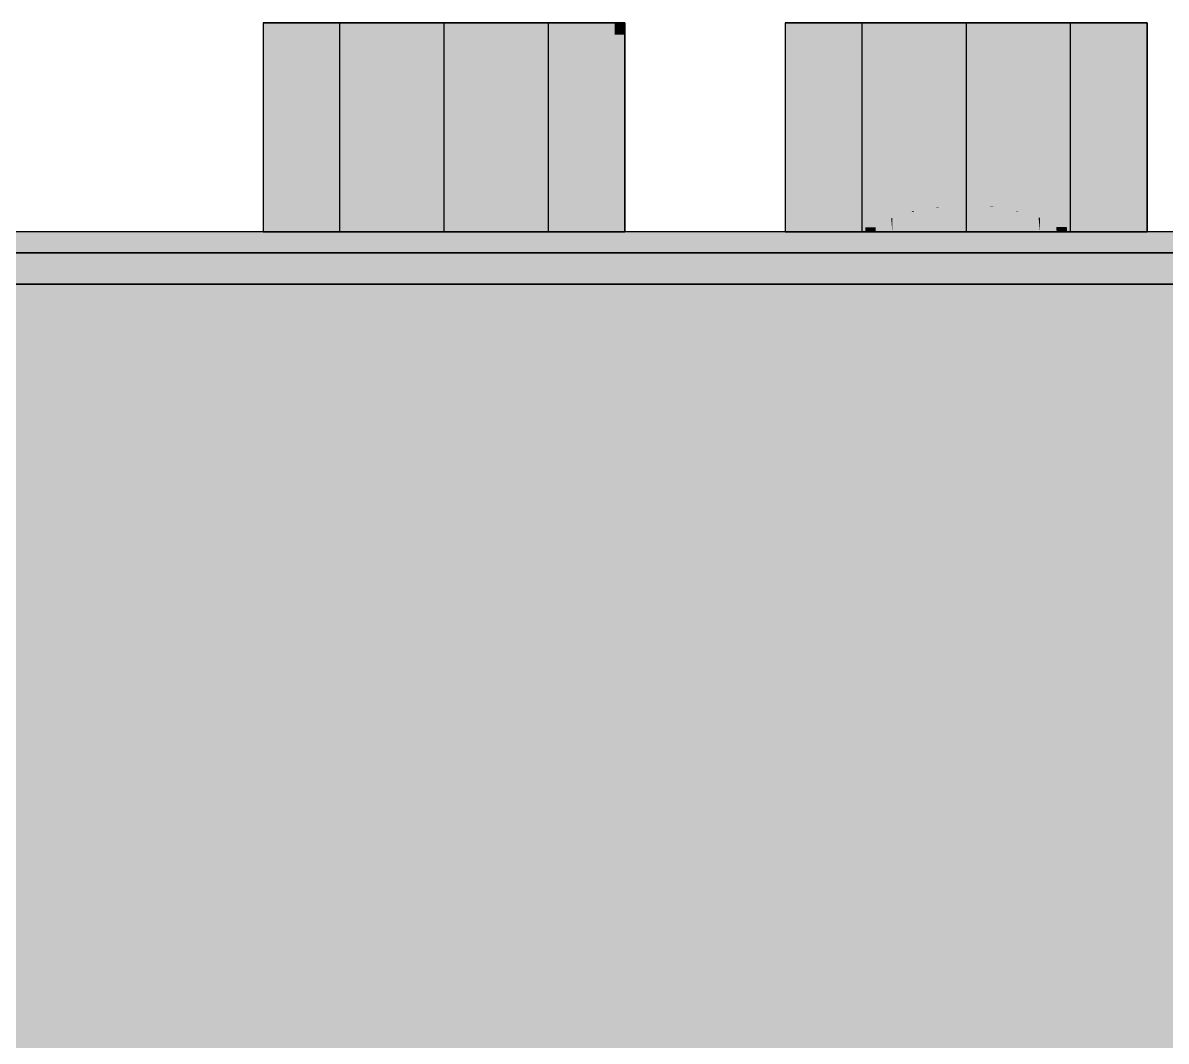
# Model space of a CAD drawing. Extents: x 0 to 756, y -25 to 420.
# Drawn here: x 345.853 to 348.042, y 312.283 to 314.233 of the extents above; entities that cross this region are included whole.
import ezdxf

# ---------------------------------------------------------------- set-up
doc = ezdxf.new("R2010")
doc.units = 0
doc.layers.get('0').update_dxf_attribs({"lineweight": 25})
doc.layers.add('0-Shading', color=7, linetype='Continuous', lineweight=25)
doc.layers.add('L_Schalldaempfer', color=7, linetype='Continuous', lineweight=35, true_color=0xababab)

# ---------------------------------------------------------------- blocks, each defined once
blk = doc.blocks.new('Shading-A0T78ONBOY', base_point=(329.6628, 313.8124))
at = {"layer": '0-Shading', "color": 7, "true_color": 0xededed}
for points in [[(346.3525, 313.8785), (346.313, 313.8785), (346.3525, 314.2329)], [(346.313, 313.8785), (346.3525, 314.2329), (346.313, 314.2329)], [(346.313, 313.9486), (346.5592, 313.9486), (346.313, 314.2329)], [(346.5592, 313.9486), (346.5592, 314.2329), (346.313, 314.2329)], [(346.3525, 313.8785), (346.6594, 313.8785), (346.6594, 314.2329)], [(346.3525, 313.8785), (346.6594, 314.2329), (346.3525, 314.2329)], [(346.6594, 313.9486), (346.5592, 313.9486), (346.6594, 314.2329)], [(346.5592, 313.9486), (346.6594, 314.2329), (346.5592, 314.2329)], [(346.9862, 314.2103), (346.6594, 314.2103), (346.9862, 314.2329)], [(346.6594, 314.2103), (346.9862, 314.2329), (346.6594, 314.2329)], [(346.7224, 314.1602), (346.7224, 314.2329), (346.6594, 314.2329)], [(346.6594, 314.1602), (346.7224, 314.1602), (346.6594, 314.2329)], [(347.0058, 314.1602), (346.7224, 314.1602), (347.0058, 314.2329)], [(346.7224, 314.1602), (347.0058, 314.2329), (346.7224, 314.2329)], [(346.9862, 314.2103), (347.0058, 314.2103), (347.0058, 314.2329)], [(346.9862, 314.2103), (347.0058, 314.2329), (346.9862, 314.2329)], [(347.3679, 313.8964), (347.313, 313.8964), (347.6594, 314.2329)], [(347.313, 313.8964), (347.6594, 314.2329), (347.313, 314.2329)], [(347.313, 314.1587), (347.3773, 314.1587), (347.313, 314.2329)], [(347.3773, 314.1587), (347.3773, 314.2329), (347.313, 314.2329)], [(347.6594, 314.1587), (347.3773, 314.1587), (347.6594, 314.2329)], [(347.3773, 314.1587), (347.6594, 314.2329), (347.3773, 314.2329)], [(347.6594, 313.9661), (347.4283, 313.9661), (347.6594, 314.2329)], [(347.7747, 313.9661), (347.6594, 313.9661), (348.0058, 314.2329)], [(347.6594, 313.9661), (348.0058, 314.2329), (347.6594, 314.2329)], [(348.0058, 313.8329), (348.0058, 314.2329), (347.6594, 314.2329)], [(347.6594, 313.8329), (348.0058, 313.8329), (347.6594, 314.2329)], [(348.0058, 313.9432), (347.7549, 313.9432), (348.0058, 314.2329)], [(346.6594, 313.8329), (346.9862, 313.8329), (346.9862, 314.2103)], [(346.6594, 313.8329), (346.9862, 314.2103), (346.6594, 314.2103)], [(346.9862, 313.8329), (347.0058, 313.8329), (346.9862, 314.2103)], [(347.0058, 313.8329), (346.9862, 314.2103), (347.0058, 314.2103)], [(346.6594, 313.8329), (346.7224, 313.8329), (346.6594, 314.1602)], [(346.7224, 313.8329), (346.6594, 314.1602), (346.7224, 314.1602)], [(346.7224, 313.8329), (347.0058, 313.8329), (346.7224, 314.1602)], [(347.0058, 313.8329), (347.0058, 314.1602), (346.7224, 314.1602)], [(347.313, 313.8329), (347.3773, 313.8329), (347.313, 314.1587)], [(347.3773, 313.8329), (347.313, 314.1587), (347.3773, 314.1587)], [(347.6594, 313.8329), (347.6594, 314.1587), (347.3773, 314.1587)], [(347.3773, 313.8329), (347.6594, 313.8329), (347.3773, 314.1587)], [(347.3679, 313.8964), (347.6594, 313.9661), (347.4283, 313.9661)], [(347.5951, 313.9507), (347.6594, 313.9507), (347.6594, 313.9661)], [(347.7549, 313.9432), (347.6594, 313.9432), (347.6594, 313.9661)], [(347.7549, 313.9432), (347.7747, 313.9661), (347.6594, 313.9661)], [(346.313, 313.8329), (346.5592, 313.8329), (346.313, 313.9486)], [(346.5592, 313.8329), (346.313, 313.9486), (346.5592, 313.9486)], [(346.5592, 313.8329), (346.6594, 313.8329), (346.5592, 313.9486)], [(346.6594, 313.8329), (346.6594, 313.9486), (346.5592, 313.9486)], [(347.3679, 313.8964), (347.5951, 313.8964), (347.5951, 313.9507)], [(347.5951, 313.8329), (347.6594, 313.8329), (347.5951, 313.9507)], [(347.6594, 313.8329), (347.5951, 313.9507), (347.6594, 313.9507)], [(347.6594, 313.8329), (347.7549, 313.9432), (347.6594, 313.9432)], [(347.703, 313.8832), (348.0058, 313.8832), (347.7549, 313.9432)], [(348.0058, 313.8832), (348.0058, 313.9432), (347.7549, 313.9432)], [(347.313, 313.8329), (347.5951, 313.8329), (347.3679, 313.8964)], [(347.3565, 313.8832), (347.313, 313.8832), (347.3679, 313.8964)], [(347.313, 313.8832), (347.3679, 313.8964), (347.313, 313.8964)], [(347.5951, 313.8329), (347.3679, 313.8964), (347.5951, 313.8964)], [(346.313, 313.8329), (346.3525, 313.8329), (346.3525, 313.8785)], [(346.313, 313.8329), (346.3525, 313.8785), (346.313, 313.8785)], [(346.3525, 313.8329), (346.6594, 313.8329), (346.3525, 313.8785)], [(346.6594, 313.8329), (346.3525, 313.8785), (346.6594, 313.8785)], [(347.313, 313.8329), (347.3565, 313.8832), (347.313, 313.8832)], [(347.6594, 313.8329), (348.0058, 313.8329), (347.703, 313.8832)], [(348.0058, 313.8329), (347.703, 313.8832), (348.0058, 313.8832)]]:
    blk.add_solid(points, dxfattribs=at)
at = {"layer": '0-Shading', "color": 252, "true_color": 0x909090}
for points in [[(346.4662, 313.8329), (346.4662, 314.2329), (346.4594, 314.2329)], [(346.4594, 313.8329), (346.4662, 313.8329), (346.4594, 314.2329)], [(346.4594, 313.8329), (346.4662, 314.2329), (346.4594, 314.2329)], [(346.4594, 313.8329), (346.4662, 313.8329), (346.4662, 314.2329)], [(346.8526, 313.8329), (346.8594, 313.8329), (346.8526, 314.2329)], [(346.8594, 313.8329), (346.8594, 314.2329), (346.8526, 314.2329)], [(346.8526, 313.8329), (346.8594, 313.8329), (346.8594, 314.2329)], [(346.8526, 313.8329), (346.8594, 314.2329), (346.8526, 314.2329)], [(347.4662, 313.8329), (347.4662, 314.2329), (347.4594, 314.2329)], [(347.4594, 313.8329), (347.4662, 313.8329), (347.4594, 314.2329)], [(347.4594, 313.8329), (347.4662, 314.2329), (347.4594, 314.2329)], [(347.4594, 313.8329), (347.4662, 313.8329), (347.4662, 314.2329)], [(347.8526, 313.8329), (347.8594, 313.8329), (347.8526, 314.2329)], [(347.8594, 313.8329), (347.8594, 314.2329), (347.8526, 314.2329)], [(347.8526, 313.8329), (347.8594, 313.8329), (347.8594, 314.2329)], [(347.8526, 313.8329), (347.8594, 314.2329), (347.8526, 314.2329)], [(352.7394, 313.8327), (338.9833, 313.8327), (352.7394, 313.8329)], [(339.0846, 313.831), (352.7394, 313.8327), (338.9833, 313.8327)], [(352.7394, 313.831), (339.0846, 313.831), (352.7394, 313.8327)], [(352.7394, 313.8295), (352.7394, 313.831), (339.0846, 313.831)]]:
    blk.add_solid(points, dxfattribs=at)
at = {"layer": '0-Shading', "color": 253, "true_color": 0xb0b0b0}
for points in [[(346.4862, 313.8329), (346.4862, 314.2329), (346.4662, 314.2329)], [(346.4662, 313.8329), (346.4862, 313.8329), (346.4662, 314.2329)], [(346.4786, 314.0814), (346.4662, 314.0814), (346.4786, 314.2329)], [(346.4662, 314.0814), (346.4786, 314.2329), (346.4662, 314.2329)], [(346.4786, 314.0814), (346.4862, 314.2329), (346.4786, 314.2329)], [(346.4786, 314.0814), (346.4862, 314.0814), (346.4862, 314.2329)], [(346.8326, 313.8329), (346.8526, 313.8329), (346.8326, 314.2329)], [(346.8526, 313.8329), (346.8526, 314.2329), (346.8326, 314.2329)], [(346.8326, 313.8329), (346.8526, 313.8329), (346.8526, 314.2329)], [(346.8326, 313.8329), (346.8526, 314.2329), (346.8326, 314.2329)], [(347.4858, 313.8418), (347.4862, 314.2329), (347.4662, 314.2329)], [(347.4662, 313.8414), (347.4858, 313.8414), (347.4662, 314.2329)], [(347.4662, 313.8329), (347.4862, 314.2329), (347.4662, 314.2329)], [(347.4662, 313.8329), (347.4862, 313.8329), (347.4862, 314.2329)], [(347.4862, 313.8418), (347.4858, 313.8418), (347.4862, 314.2329)], [(347.8326, 313.8418), (347.8521, 313.8418), (347.8326, 314.2329)], [(347.8526, 313.8329), (347.8526, 314.2329), (347.8326, 314.2329)], [(347.8326, 313.8329), (347.8526, 313.8329), (347.8526, 314.2329)], [(347.8326, 313.8329), (347.8526, 314.2329), (347.8326, 314.2329)], [(346.4662, 313.8329), (346.4786, 314.0814), (346.4662, 314.0814)], [(346.4662, 313.8329), (346.4786, 313.8329), (346.4786, 314.0814)], [(346.4786, 313.8329), (346.4862, 313.8329), (346.4786, 314.0814)], [(346.4862, 313.8329), (346.4786, 314.0814), (346.4862, 314.0814)], [(352.7394, 313.8245), (328.7309, 313.8245), (352.7394, 313.826)], [(328.7309, 313.8245), (352.7394, 313.826), (328.7314, 313.826)], [(352.7394, 313.8195), (352.7394, 313.8245), (328.7309, 313.8245)], [(352.7394, 313.826), (328.7314, 313.826), (352.7394, 313.8295)], [(352.7394, 313.8275), (339.1888, 313.8275), (352.7394, 313.8295)], [(339.2844, 313.8223), (352.7394, 313.8275), (339.1888, 313.8275)], [(352.7394, 313.8223), (339.2844, 313.8223), (352.7394, 313.8275)], [(352.7394, 313.8195), (352.7394, 313.8223), (339.2844, 313.8223)], [(347.4662, 313.8329), (347.4773, 313.8329), (347.4662, 313.8414)], [(347.4773, 313.8329), (347.4662, 313.8414), (347.4858, 313.8414)], [(347.4773, 313.8329), (347.4862, 313.8329), (347.4858, 313.8414)], [(347.4862, 313.8414), (347.4858, 313.8414), (347.4862, 313.8418)], [(347.4858, 313.8414), (347.4862, 313.8418), (347.4858, 313.8418)], [(347.4862, 313.8329), (347.4862, 313.8414), (347.4858, 313.8414)], [(347.8326, 313.8329), (347.8415, 313.8329), (347.8326, 313.8418)], [(347.8415, 313.8329), (347.8526, 313.8329), (347.8326, 313.8418)], [(347.8526, 313.8329), (347.8326, 313.8418), (347.8521, 313.8418)]]:
    blk.add_solid(points, dxfattribs=at)
at = {"layer": '0-Shading', "color": 254, "true_color": 0xcdcdcd}
for points in [[(346.518, 313.8329), (346.518, 314.2329), (346.4862, 314.2329)], [(346.4862, 313.8329), (346.518, 313.8329), (346.4862, 314.2329)], [(346.4862, 313.8329), (346.518, 314.2329), (346.4862, 314.2329)], [(346.4862, 313.8329), (346.518, 313.8329), (346.518, 314.2329)], [(346.8008, 313.9845), (346.8206, 313.9845), (346.8008, 314.2329)], [(346.8206, 313.9845), (346.8206, 314.2329), (346.8008, 314.2329)], [(346.8008, 313.8329), (346.8326, 313.8329), (346.8326, 314.2329)], [(346.8008, 313.8329), (346.8326, 314.2329), (346.8008, 314.2329)], [(346.8326, 313.9845), (346.8206, 313.9845), (346.8326, 314.2329)], [(346.8206, 313.9845), (346.8326, 314.2329), (346.8206, 314.2329)], [(347.5159, 313.859), (347.518, 314.2329), (347.4862, 314.2329)], [(347.516, 313.8579), (347.4862, 313.8579), (347.4862, 314.2329)], [(347.4862, 313.8329), (347.518, 314.2329), (347.4862, 314.2329)], [(347.4862, 313.8329), (347.518, 313.8329), (347.518, 314.2329)], [(347.518, 313.859), (347.5159, 313.859), (347.518, 314.2329)], [(347.8305, 313.859), (347.8008, 313.859), (347.8008, 314.2329)], [(347.8318, 313.8422), (347.8326, 314.2329), (347.8008, 314.2329)], [(347.8008, 313.8329), (347.8326, 313.8329), (347.8326, 314.2329)], [(347.8008, 313.8329), (347.8326, 314.2329), (347.8008, 314.2329)], [(347.8326, 313.8422), (347.8318, 313.8422), (347.8326, 314.2329)], [(346.8008, 313.8329), (346.8206, 313.8329), (346.8008, 313.9845)], [(346.8206, 313.8329), (346.8008, 313.9845), (346.8206, 313.9845)], [(346.8326, 313.8329), (346.8326, 313.9845), (346.8206, 313.9845)], [(346.8206, 313.8329), (346.8326, 313.8329), (346.8206, 313.9845)], [(347.4862, 313.8418), (347.5173, 313.8418), (347.516, 313.8579)], [(347.4862, 313.8418), (347.516, 313.8579), (347.4862, 313.8579)], [(347.516, 313.8579), (347.518, 313.859), (347.5159, 313.859)], [(347.518, 313.8579), (347.516, 313.8579), (347.518, 313.859)], [(347.518, 313.8329), (347.518, 313.8579), (347.516, 313.8579)], [(347.8008, 313.8422), (347.8318, 313.8422), (347.8008, 313.859)], [(347.8318, 313.8422), (347.8305, 313.859), (347.8008, 313.859)], [(347.4862, 313.8329), (347.518, 313.8329), (347.4862, 313.8418)], [(347.518, 313.8329), (347.4862, 313.8418), (347.5173, 313.8418)], [(347.8008, 313.8329), (347.8326, 313.8329), (347.8008, 313.8422)], [(347.8326, 313.8329), (347.8008, 313.8422), (347.8318, 313.8422)], [(347.8326, 313.8418), (347.8319, 313.8418), (347.8318, 313.8422)], [(347.8326, 313.8418), (347.8326, 313.8422), (347.8318, 313.8422)], [(347.8326, 313.8329), (347.8326, 313.8418), (347.8319, 313.8418)], [(352.7394, 313.8166), (328.7289, 313.8166), (352.7394, 313.8195)], [(352.7394, 313.8119), (352.7394, 313.8166), (328.7289, 313.8166)], [(349.9511, 313.8124), (332.777, 313.8124), (340.8116, 313.8142)], [(352.7394, 313.8119), (349.9511, 313.8124), (332.777, 313.8124)], [(352.7394, 313.8119), (334.0247, 313.8119), (332.777, 313.8124)], [(352.7394, 313.8036), (352.7394, 313.8119), (334.0247, 313.8119)], [(352.7394, 313.8179), (339.3469, 313.8179), (352.7394, 313.8195)], [(339.4028, 313.8123), (352.7394, 313.8179), (339.3469, 313.8179)], [(352.7394, 313.8123), (339.4028, 313.8123), (352.7394, 313.8179)], [(352.6475, 313.8119), (339.4064, 313.8119), (339.4028, 313.8123)], [(352.7394, 313.8119), (352.7394, 313.8123), (339.4028, 313.8123)], [(339.4299, 313.8095), (352.6475, 313.8119), (339.4064, 313.8119)], [(352.6727, 313.8095), (339.4299, 313.8095), (352.6475, 313.8119)], [(352.7345, 313.8036), (352.6727, 313.8095), (339.4299, 313.8095)]]:
    blk.add_solid(points, dxfattribs=at)
at = {"layer": '0-Shading', "color": 254, "true_color": 0xe4e4e4}
for points in [[(346.5594, 313.8329), (346.5594, 314.2329), (346.518, 314.2329)], [(346.518, 313.8329), (346.5594, 313.8329), (346.518, 314.2329)], [(346.518, 313.8329), (346.5594, 314.2329), (346.518, 314.2329)], [(346.518, 313.8329), (346.5594, 313.8329), (346.5594, 314.2329)], [(346.7594, 313.8329), (346.8008, 313.8329), (346.7594, 314.2329)], [(346.8008, 313.8329), (346.8008, 314.2329), (346.7594, 314.2329)], [(346.7594, 313.8329), (346.8008, 313.8329), (346.8008, 314.2329)], [(346.7594, 313.8329), (346.8008, 314.2329), (346.7594, 314.2329)], [(347.5553, 313.8721), (347.5594, 314.2329), (347.518, 314.2329)], [(347.5555, 313.8709), (347.518, 313.8709), (347.518, 314.2329)], [(347.518, 313.8329), (347.5594, 314.2329), (347.518, 314.2329)], [(347.518, 313.8329), (347.5594, 313.8329), (347.5594, 314.2329)], [(347.5594, 313.8721), (347.5553, 313.8721), (347.5594, 314.2329)], [(347.7968, 313.8721), (347.7594, 313.8721), (347.7594, 314.2329)], [(347.798, 313.8599), (347.8008, 314.2329), (347.7594, 314.2329)], [(347.7594, 313.8329), (347.8008, 313.8329), (347.8008, 314.2329)], [(347.7594, 313.8329), (347.8008, 314.2329), (347.7594, 314.2329)], [(347.8008, 313.8599), (347.798, 313.8599), (347.8008, 314.2329)], [(347.518, 313.859), (347.5567, 313.859), (347.5555, 313.8709)], [(347.518, 313.859), (347.5555, 313.8709), (347.518, 313.8709)], [(347.5555, 313.8709), (347.5594, 313.8721), (347.5553, 313.8721)], [(347.5594, 313.8709), (347.5555, 313.8709), (347.5594, 313.8721)], [(347.5594, 313.8329), (347.5594, 313.8709), (347.5555, 313.8709)], [(347.7594, 313.8599), (347.798, 313.8599), (347.7594, 313.8721)], [(347.798, 313.8599), (347.7968, 313.8721), (347.7594, 313.8721)], [(347.518, 313.8329), (347.5594, 313.8329), (347.518, 313.859)], [(347.5594, 313.8329), (347.518, 313.859), (347.5567, 313.859)], [(347.7594, 313.8329), (347.8008, 313.8329), (347.7594, 313.8599)], [(347.8008, 313.8329), (347.7594, 313.8599), (347.798, 313.8599)], [(347.8008, 313.859), (347.7981, 313.859), (347.798, 313.8599)], [(347.8008, 313.859), (347.8008, 313.8599), (347.798, 313.8599)], [(347.8008, 313.8329), (347.8008, 313.859), (347.7981, 313.859)], [(352.7394, 313.7908), (328.7253, 313.7908), (352.7394, 313.8036)], [(352.7394, 313.7966), (339.5284, 313.7966), (352.7394, 313.8036)], [(352.7394, 313.7877), (328.725, 313.7877), (352.7394, 313.7908)], [(328.725, 313.7877), (352.7394, 313.7908), (328.7253, 313.7908)], [(352.7394, 313.783), (352.7394, 313.7877), (328.725, 313.7877)], [(339.5927, 313.7855), (352.7394, 313.7966), (339.5284, 313.7966)], [(352.7394, 313.7855), (339.5927, 313.7855), (352.7394, 313.7966)], [(352.7394, 313.783), (352.7394, 313.7855), (339.5927, 313.7855)]]:
    blk.add_solid(points, dxfattribs=at)
at = {"layer": '0-Shading', "color": 7, "true_color": 0xf5f5f5}
for points in [[(346.6076, 313.8329), (346.6076, 314.2329), (346.5594, 314.2329)], [(346.5594, 313.8329), (346.6076, 313.8329), (346.5594, 314.2329)], [(346.5594, 313.8329), (346.6076, 314.2329), (346.5594, 314.2329)], [(346.5594, 313.8329), (346.6076, 313.8329), (346.6076, 314.2329)], [(346.7112, 313.8329), (346.7594, 313.8329), (346.7112, 314.2329)], [(346.7594, 313.8329), (346.7594, 314.2329), (346.7112, 314.2329)], [(346.7112, 313.8329), (346.7594, 313.8329), (346.7594, 314.2329)], [(346.7112, 313.8329), (346.7594, 314.2329), (346.7112, 314.2329)], [(347.6019, 313.8804), (347.6076, 314.2329), (347.5594, 314.2329)], [(347.602, 313.8795), (347.5594, 313.8795), (347.5594, 314.2329)], [(347.5594, 313.8329), (347.6076, 314.2329), (347.5594, 314.2329)], [(347.5594, 313.8329), (347.6076, 313.8329), (347.6076, 314.2329)], [(347.6076, 313.8804), (347.6019, 313.8804), (347.6076, 314.2329)], [(347.7537, 313.8804), (347.7112, 313.8804), (347.7112, 314.2329)], [(347.7546, 313.873), (347.7594, 314.2329), (347.7112, 314.2329)], [(347.7112, 313.8329), (347.7594, 313.8329), (347.7594, 314.2329)], [(347.7112, 313.8329), (347.7594, 314.2329), (347.7112, 314.2329)], [(347.7594, 313.873), (347.7546, 313.873), (347.7594, 314.2329)], [(347.5594, 313.8721), (347.6029, 313.8721), (347.602, 313.8795)], [(347.5594, 313.8721), (347.602, 313.8795), (347.5594, 313.8795)], [(347.5594, 313.8329), (347.6076, 313.8329), (347.5594, 313.8721)], [(347.6076, 313.8329), (347.5594, 313.8721), (347.6029, 313.8721)], [(347.602, 313.8795), (347.6076, 313.8804), (347.6019, 313.8804)], [(347.6076, 313.8795), (347.602, 313.8795), (347.6076, 313.8804)], [(347.6076, 313.8329), (347.6076, 313.8795), (347.602, 313.8795)], [(347.7112, 313.873), (347.7546, 313.873), (347.7112, 313.8804)], [(347.7546, 313.873), (347.7537, 313.8804), (347.7112, 313.8804)], [(347.7112, 313.8329), (347.7594, 313.8329), (347.7112, 313.873)], [(347.7594, 313.8329), (347.7112, 313.873), (347.7546, 313.873)], [(347.7594, 313.8721), (347.7547, 313.8721), (347.7546, 313.873)], [(347.7594, 313.8721), (347.7594, 313.873), (347.7546, 313.873)], [(347.7594, 313.8329), (347.7594, 313.8721), (347.7547, 313.8721)], [(352.6873, 313.7729), (328.724, 313.7729), (352.6507, 313.7829)], [(352.7394, 313.7775), (339.6253, 313.7775), (352.7394, 313.783)], [(339.666, 313.7646), (352.7394, 313.7775), (339.6253, 313.7775)], [(352.7394, 313.7646), (339.666, 313.7646), (352.7394, 313.7775)], [(352.7005, 313.7694), (328.7238, 313.7694), (352.6873, 313.7729)], [(328.7238, 313.7694), (352.6873, 313.7729), (328.724, 313.7729)], [(352.7394, 313.7588), (352.7005, 313.7694), (328.7238, 313.7694)], [(352.7394, 313.7588), (352.7394, 313.7646), (339.666, 313.7646)]]:
    blk.add_solid(points, dxfattribs=at)
at = {"layer": '0-Shading', "color": 7, "true_color": 0xfdfdfd}
for points in [[(346.6076, 313.8329), (346.6594, 313.8329), (346.6076, 314.2329)], [(346.6594, 313.8329), (346.6594, 314.2329), (346.6076, 314.2329)], [(346.6076, 313.8329), (346.6594, 314.2329), (346.6076, 314.2329)], [(346.6076, 313.8329), (346.6594, 313.8329), (346.6594, 314.2329)], [(346.6594, 313.8329), (346.7112, 313.8329), (346.6594, 314.2329)], [(346.7112, 313.8329), (346.7112, 314.2329), (346.6594, 314.2329)], [(346.6594, 313.8329), (346.7112, 313.8329), (346.7112, 314.2329)], [(346.6594, 313.8329), (346.7112, 314.2329), (346.6594, 314.2329)], [(347.6529, 313.8832), (347.6594, 314.2329), (347.6076, 314.2329)], [(347.6529, 313.8829), (347.6076, 313.8829), (347.6076, 314.2329)], [(347.6076, 313.8329), (347.6594, 314.2329), (347.6076, 314.2329)], [(347.6076, 313.8329), (347.6594, 313.8329), (347.6594, 314.2329)], [(347.6594, 313.8832), (347.6529, 313.8832), (347.6594, 314.2329)], [(347.705, 313.8807), (347.7112, 314.2329), (347.6594, 314.2329)], [(347.7047, 313.8832), (347.6594, 313.8832), (347.6594, 314.2329)], [(347.6594, 313.8329), (347.7112, 313.8329), (347.7112, 314.2329)], [(347.6594, 313.8329), (347.7112, 314.2329), (347.6594, 314.2329)], [(347.7112, 313.8807), (347.705, 313.8807), (347.7112, 314.2329)], [(347.6076, 313.8804), (347.6532, 313.8804), (347.6529, 313.8829)], [(347.6076, 313.8804), (347.6529, 313.8829), (347.6076, 313.8829)], [(347.6076, 313.8329), (347.6594, 313.8329), (347.6076, 313.8804)], [(347.6594, 313.8329), (347.6076, 313.8804), (347.6532, 313.8804)], [(347.6594, 313.8829), (347.6529, 313.8829), (347.6594, 313.8832)], [(347.6529, 313.8829), (347.6594, 313.8832), (347.6529, 313.8832)], [(347.6594, 313.8329), (347.6594, 313.8829), (347.6529, 313.8829)], [(347.6594, 313.8807), (347.705, 313.8807), (347.6594, 313.8832)], [(347.705, 313.8807), (347.7047, 313.8832), (347.6594, 313.8832)], [(347.6594, 313.8329), (347.7112, 313.8329), (347.6594, 313.8807)], [(347.7112, 313.8329), (347.6594, 313.8807), (347.705, 313.8807)], [(347.7112, 313.8804), (347.705, 313.8804), (347.705, 313.8807)], [(347.7112, 313.8804), (347.7112, 313.8807), (347.705, 313.8807)], [(347.7112, 313.8329), (347.7112, 313.8804), (347.705, 313.8804)], [(352.7394, 313.7534), (328.7231, 313.7534), (352.7394, 313.7588)], [(352.7394, 313.7559), (339.686, 313.7559), (352.7394, 313.7588)], [(339.6999, 313.742), (352.7394, 313.7559), (339.686, 313.7559)], [(352.7394, 313.742), (339.6999, 313.742), (352.7394, 313.7559)], [(352.7394, 313.7496), (328.723, 313.7496), (352.7394, 313.7534)], [(328.723, 313.7496), (352.7394, 313.7534), (328.7231, 313.7534)], [(352.7394, 313.7329), (352.7394, 313.7496), (328.723, 313.7496)], [(352.7394, 313.7329), (352.7394, 313.742), (339.6999, 313.742)]]:
    blk.add_solid(points, dxfattribs=at)
at = {"layer": '0-Shading', "color": 9, "true_color": 0xbbbbbb}
for points in [[(352.7394, 313.8195), (328.7296, 313.8195), (328.7309, 313.8245)], [(352.7394, 313.8195), (339.3234, 313.8195), (339.2844, 313.8223)], [(328.7289, 313.8166), (352.7394, 313.8195), (328.7296, 313.8195)], [(339.3469, 313.8179), (352.7394, 313.8195), (339.3234, 313.8195)]]:
    blk.add_solid(points, dxfattribs=at)
at = {"layer": '0-Shading', "color": 253, "true_color": 0xa4a4a4}
for points in [[(328.7314, 313.826), (352.7394, 313.8295), (328.7329, 313.8295)], [(352.7394, 313.8295), (328.7329, 313.8295), (328.7335, 313.8308)], [(352.7394, 313.8295), (339.1386, 313.8295), (339.1203, 313.8303)], [(339.1888, 313.8275), (352.7394, 313.8295), (339.1386, 313.8295)]]:
    blk.add_solid(points, dxfattribs=at)
at = {"layer": '0-Shading', "color": 252, "true_color": 0x929292}
for points in [[(352.7394, 313.8295), (340.4442, 313.8308), (328.7335, 313.8308)], [(352.7394, 313.8295), (345.7667, 313.8303), (339.1203, 313.8303)]]:
    blk.add_solid(points, dxfattribs=at)
at = {"layer": '0-Shading', "color": 252, "true_color": 0x8f8f8f}
for points in [[(349.3862, 313.832), (328.7346, 313.832), (348.691, 313.8326)], [(328.7346, 313.832), (348.691, 313.8326), (328.7351, 313.8326)], [(352.7394, 313.8295), (349.3862, 313.832), (328.7346, 313.832)], [(348.691, 313.8326), (328.7351, 313.8326), (348.1594, 313.8329)]]:
    blk.add_solid(points, dxfattribs=at)
at = {"layer": '0-Shading', "color": 252, "true_color": 0x858585}
for points in [[(328.7351, 313.8326), (346.6652, 313.8329), (328.7361, 313.8329)], [(346.6652, 313.8329), (328.7361, 313.8329), (348.1594, 313.8329)], [(328.7361, 313.8329), (348.1594, 313.8329), (329.1594, 313.8329)], [(338.9833, 313.8327), (352.7394, 313.8329), (338.9471, 313.8329)]]:
    blk.add_solid(points, dxfattribs=at)
at = {"layer": '0-Shading', "color": 254, "true_color": 0xe2e2e2}
for points in [[(328.7253, 313.7908), (352.7394, 313.8036), (328.7268, 313.8036)], [(339.5284, 313.7966), (352.7394, 313.8036), (339.4842, 313.8036)]]:
    blk.add_solid(points, dxfattribs=at)
at = {"layer": '0-Shading', "color": 254, "true_color": 0xd0d0d0}
for points in [[(328.7268, 313.8036), (352.7394, 313.8036), (328.7282, 313.8124)], [(352.7394, 313.8036), (328.7282, 313.8124), (332.777, 313.8124)], [(339.4842, 313.8036), (352.7394, 313.8036), (339.4299, 313.8095)]]:
    blk.add_solid(points, dxfattribs=at)
at = {"layer": '0-Shading', "color": 7, "true_color": 0xefefef}
for points in [[(328.724, 313.7729), (352.7394, 313.783), (328.7247, 313.783)], [(352.7394, 313.783), (328.7247, 313.783), (328.725, 313.7877)], [(352.7394, 313.783), (339.6031, 313.783), (339.5927, 313.7855)], [(339.6253, 313.7775), (352.7394, 313.783), (339.6031, 313.783)]]:
    blk.add_solid(points, dxfattribs=at)
at = {"layer": '0-Shading', "color": 7, "true_color": 0xffffff}
for points in [[(328.7275, 313.5575), (352.7994, 313.5575), (328.7281, 313.7929)], [(352.7994, 313.5575), (328.7281, 313.7929), (352.7994, 313.7929)], [(339.4028, 313.2885), (352.7994, 313.2885), (339.4028, 313.7929)], [(352.7994, 313.2885), (339.4028, 313.7929), (352.7994, 313.7929)], [(328.7224, 313.5904), (352.499, 313.5904), (328.7227, 313.7329)], [(352.499, 313.5904), (328.7227, 313.7329), (352.7394, 313.7329)], [(339.7066, 313.2937), (352.7394, 313.2937), (339.7066, 313.7329)], [(352.7394, 313.2937), (339.7066, 313.7329), (352.7394, 313.7329)], [(328.7213, 313.1862), (351.8175, 313.1862), (328.7224, 313.5904)], [(351.8175, 313.1862), (328.7224, 313.5904), (352.499, 313.5904)], [(328.7265, 313.1649), (352.7994, 313.1649), (328.7275, 313.5575)], [(352.7994, 313.1649), (328.7275, 313.5575), (352.7994, 313.5575)], [(329.6606, 312.9843), (352.7994, 312.9843), (329.6614, 313.2885)], [(352.7994, 312.9843), (329.6614, 313.2885), (352.7994, 313.2885)], [(329.6659, 312.9883), (352.7394, 312.9883), (329.6667, 313.2937)], [(352.7394, 312.9883), (329.6667, 313.2937), (352.7394, 313.2937)], [(328.7204, 312.8578), (351.2636, 312.8578), (328.7213, 313.1862)], [(351.2636, 312.8578), (328.7213, 313.1862), (351.8175, 313.1862)], [(328.7257, 312.8456), (352.7994, 312.8456), (328.7265, 313.1649)], [(352.7994, 312.8456), (328.7265, 313.1649), (352.7994, 313.1649)], [(348.0289, 310.8053), (329.6548, 310.8053), (352.7994, 312.9843)], [(329.6548, 310.8053), (352.7994, 312.9843), (329.6606, 312.9843)], [(337.5837, 306.067), (352.7394, 306.067), (329.6659, 312.9883)], [(352.7394, 306.067), (329.6659, 312.9883), (352.7394, 312.9883)], [(346.6736, 310.1862), (352.7994, 310.1862), (352.7994, 312.9843)], [(328.7197, 312.5648), (350.7696, 312.5648), (328.7204, 312.8578)], [(350.7696, 312.5648), (328.7204, 312.8578), (351.2636, 312.8578)], [(328.7249, 312.5608), (352.7994, 312.5608), (328.7257, 312.8456)], [(352.7994, 312.5608), (328.7257, 312.8456), (352.7994, 312.8456)], [(328.7189, 312.2811), (350.2913, 312.2811), (328.7197, 312.5648)], [(350.2913, 312.2811), (328.7197, 312.5648), (350.7696, 312.5648)], [(328.7242, 312.2851), (352.7994, 312.2851), (328.7249, 312.5608)], [(352.7994, 312.2851), (328.7249, 312.5608), (352.7994, 312.5608)], [(330.9775, 310.7542), (352.7994, 310.7542), (328.7242, 312.2851)], [(352.7994, 310.7542), (328.7242, 312.2851), (352.7994, 312.2851)]]:
    blk.add_solid(points, dxfattribs=at)
at = {"layer": '0-Shading', "color": 7, "true_color": 0xf9f9f9}
for points in [[(328.7231, 313.7534), (352.7394, 313.7588), (328.7233, 313.7588)], [(352.7394, 313.7588), (328.7233, 313.7588), (328.7238, 313.7694)], [(352.7394, 313.7588), (339.6792, 313.7588), (339.666, 313.7646)], [(339.686, 313.7559), (352.7394, 313.7588), (339.6792, 313.7588)]]:
    blk.add_solid(points, dxfattribs=at)
at = {"layer": '0-Shading', "color": 7, "true_color": 0xfefefe}
for points in [[(328.7227, 313.7329), (352.7394, 313.7329), (328.723, 313.7496)], [(339.7066, 313.7329), (352.7394, 313.7329), (339.6999, 313.742)]]:
    blk.add_solid(points, dxfattribs=at)
blk = doc.blocks.new('3D-Objekt-A0T78OT1OY', base_point=(324.4794, 296.533))
at = {"color": 0, "lineweight": -2}
for p, q in [((346.313, 314.2329), (346.313, 313.8329)), ((346.6594, 314.2329), (346.313, 314.2329)), ((346.313, 314.2329), (346.313, 313.8329)), ((346.313, 314.2329), (346.313, 314.2329)), ((346.313, 314.2329), (346.6594, 314.2329)), ((346.4662, 314.2329), (346.4594, 314.2329)), ((346.4594, 314.2329), (346.4594, 313.8329)), ((346.4594, 314.2329), (346.4662, 314.2329)), ((346.4862, 314.2329), (346.4662, 314.2329)), ((346.4662, 314.2329), (346.4862, 314.2329)), ((346.518, 314.2329), (346.4862, 314.2329)), ((346.4862, 314.2329), (346.518, 314.2329)), ((346.5594, 314.2329), (346.518, 314.2329)), ((346.518, 314.2329), (346.5594, 314.2329)), ((346.6076, 314.2329), (346.5594, 314.2329)), ((346.5594, 314.2329), (346.6076, 314.2329)), ((346.6594, 314.2329), (346.6076, 314.2329)), ((346.6076, 314.2329), (346.6594, 314.2329)), ((346.7112, 314.2329), (346.6594, 314.2329)), ((346.6594, 314.2329), (346.6594, 313.8329)), ((347.0058, 314.2329), (346.6594, 314.2329)), ((346.6594, 314.2329), (346.7112, 314.2329)), ((346.6594, 314.2329), (346.6594, 313.8329)), ((346.6594, 314.2329), (347.0058, 314.2329)), ((346.7594, 314.2329), (346.7112, 314.2329)), ((346.7112, 314.2329), (346.7594, 314.2329)), ((346.8008, 314.2329), (346.7594, 314.2329)), ((346.7594, 314.2329), (346.8008, 314.2329)), ((346.8326, 314.2329), (346.8008, 314.2329)), ((346.8008, 314.2329), (346.8326, 314.2329)), ((346.8526, 314.2329), (346.8326, 314.2329)), ((346.8326, 314.2329), (346.8526, 314.2329)), ((346.8594, 314.2329), (346.8526, 314.2329)), ((346.8526, 314.2329), (346.8594, 314.2329)), ((346.8594, 313.8329), (346.8594, 314.2329)), ((347.0058, 313.8329), (347.0058, 314.2329)), ((347.0058, 314.2329), (347.0058, 313.8329)), ((347.0058, 314.2329), (347.0058, 314.2329)), ((347.313, 314.2329), (347.313, 313.8329)), ((347.6594, 314.2329), (347.313, 314.2329)), ((347.313, 314.2329), (347.313, 313.8329)), ((347.313, 314.2329), (347.313, 314.2329)), ((347.313, 314.2329), (347.6594, 314.2329)), ((347.4662, 314.2329), (347.4594, 314.2329)), ((347.4594, 314.2329), (347.4594, 313.8329)), ((347.4594, 314.2329), (347.4662, 314.2329)), ((347.4862, 314.2329), (347.4662, 314.2329)), ((347.4662, 314.2329), (347.4862, 314.2329)), ((347.518, 314.2329), (347.4862, 314.2329)), ((347.4862, 314.2329), (347.518, 314.2329)), ((347.5594, 314.2329), (347.518, 314.2329)), ((347.518, 314.2329), (347.5594, 314.2329)), ((347.6076, 314.2329), (347.5594, 314.2329)), ((347.5594, 314.2329), (347.6076, 314.2329)), ((347.6594, 314.2329), (347.6076, 314.2329)), ((347.6076, 314.2329), (347.6594, 314.2329)), ((347.7112, 314.2329), (347.6594, 314.2329)), ((347.6594, 314.2329), (347.6594, 313.8329)), ((348.0058, 314.2329), (347.6594, 314.2329)), ((347.6594, 314.2329), (347.7112, 314.2329)), ((347.6594, 314.2329), (347.6594, 313.8329)), ((347.6594, 314.2329), (348.0058, 314.2329)), ((347.7594, 314.2329), (347.7112, 314.2329)), ((347.7112, 314.2329), (347.7594, 314.2329)), ((347.8008, 314.2329), (347.7594, 314.2329)), ((347.7594, 314.2329), (347.8008, 314.2329)), ((347.8326, 314.2329), (347.8008, 314.2329)), ((347.8008, 314.2329), (347.8326, 314.2329)), ((347.8526, 314.2329), (347.8326, 314.2329)), ((347.8326, 314.2329), (347.8526, 314.2329)), ((347.8594, 314.2329), (347.8526, 314.2329)), ((347.8526, 314.2329), (347.8594, 314.2329)), ((347.8594, 313.8329), (347.8594, 314.2329)), ((348.0058, 313.8329), (348.0058, 314.2329)), ((348.0058, 314.2329), (348.0058, 313.8329)), ((348.0058, 314.2329), (348.0058, 314.2329)), ((352.7394, 313.8329), (324.4794, 313.8329)), ((348.1594, 313.8329), (329.1594, 313.8329)), ((346.313, 313.8329), (346.6594, 313.8329)), ((346.313, 313.8329), (346.6594, 313.8329)), ((346.313, 313.8329), (346.313, 313.8329)), ((346.4594, 313.8329), (346.4662, 313.8329)), ((346.4662, 313.8329), (346.4594, 313.8329)), ((346.4662, 313.8329), (346.4862, 313.8329)), ((346.4862, 313.8329), (346.4662, 313.8329)), ((346.4862, 313.8329), (346.518, 313.8329)), ((346.518, 313.8329), (346.4862, 313.8329)), ((346.518, 313.8329), (346.5594, 313.8329)), ((346.5594, 313.8329), (346.518, 313.8329)), ((346.5594, 313.8329), (346.6076, 313.8329)), ((346.6076, 313.8329), (346.5594, 313.8329)), ((346.6076, 313.8329), (346.6594, 313.8329)), ((346.6594, 313.8329), (346.6076, 313.8329)), ((346.6594, 313.8329), (346.7112, 313.8329)), ((346.6594, 313.8329), (347.0058, 313.8329)), ((346.6594, 313.8329), (347.0058, 313.8329)), ((346.7112, 313.8329), (346.6594, 313.8329)), ((346.7112, 313.8329), (346.7594, 313.8329)), ((346.7594, 313.8329), (346.7112, 313.8329)), ((346.7594, 313.8329), (346.8008, 313.8329)), ((346.8008, 313.8329), (346.7594, 313.8329)), ((346.8008, 313.8329), (346.8326, 313.8329)), ((346.8326, 313.8329), (346.8008, 313.8329)), ((346.8326, 313.8329), (346.8526, 313.8329)), ((346.8526, 313.8329), (346.8326, 313.8329)), ((346.8526, 313.8329), (346.8594, 313.8329)), ((346.8594, 313.8329), (346.8526, 313.8329)), ((347.0058, 313.8329), (347.0058, 313.8329)), ((347.313, 313.8329), (347.6594, 313.8329)), ((347.313, 313.8329), (347.6594, 313.8329)), ((347.313, 313.8329), (347.313, 313.8329)), ((347.4594, 313.8329), (347.4662, 313.8329)), ((347.4662, 313.8329), (347.4594, 313.8329)), ((347.4662, 313.8329), (347.4862, 313.8329)), ((347.4862, 313.8329), (347.4662, 313.8329)), ((347.4862, 313.8329), (347.518, 313.8329)), ((347.518, 313.8329), (347.4862, 313.8329)), ((347.518, 313.8329), (347.5594, 313.8329)), ((347.5594, 313.8329), (347.518, 313.8329)), ((347.5594, 313.8329), (347.6076, 313.8329)), ((347.6076, 313.8329), (347.5594, 313.8329)), ((347.6076, 313.8329), (347.6594, 313.8329)), ((347.6594, 313.8329), (347.6076, 313.8329)), ((347.6594, 313.8329), (347.7112, 313.8329)), ((347.6594, 313.8329), (348.0058, 313.8329)), ((347.6594, 313.8329), (348.0058, 313.8329)), ((347.7112, 313.8329), (347.6594, 313.8329)), ((347.7112, 313.8329), (347.7594, 313.8329)), ((347.7594, 313.8329), (347.7112, 313.8329)), ((347.7594, 313.8329), (347.8008, 313.8329)), ((347.8008, 313.8329), (347.7594, 313.8329)), ((347.8008, 313.8329), (347.8326, 313.8329)), ((347.8326, 313.8329), (347.8008, 313.8329)), ((347.8326, 313.8329), (347.8526, 313.8329)), ((347.8526, 313.8329), (347.8326, 313.8329)), ((347.8526, 313.8329), (347.8594, 313.8329)), ((347.8594, 313.8329), (347.8526, 313.8329)), ((348.0058, 313.8329), (348.0058, 313.8329)), ((352.7994, 313.7929), (324.6194, 313.7929)), ((352.7994, 313.7929), (324.6194, 313.7929)), ((324.5794, 313.7329), (352.7394, 313.7329)), ((352.7394, 313.7329), (324.5794, 313.7329))]:
    blk.add_line(p, q, dxfattribs=at)
blk = doc.blocks.new('Polygon-A0T78P1JOY', base_point=(324.5194, 297.0729))
at = {"color": 0, "linetype": 'ByBlock', "lineweight": -2, "ltscale": 0.35}
blk.add_line((324.5194, 313.7929), (352.7994, 313.7929), dxfattribs=at)

msp = doc.modelspace()

# ---------------------------------------------------------------- block references
msp.add_blockref('Shading-A0T78ONBOY', (329.6628, 313.8124))
at = {"linetype": 'Continuous', "ltscale": 1.25}
msp.add_blockref('3D-Objekt-A0T78OT1OY', (324.4794, 296.533), dxfattribs=at)
at = {"layer": 'L_Schalldaempfer', "ltscale": 0.35}
msp.add_blockref('Polygon-A0T78P1JOY', (324.5194, 297.0729), dxfattribs=at)

doc.saveas('drawing.dxf')
